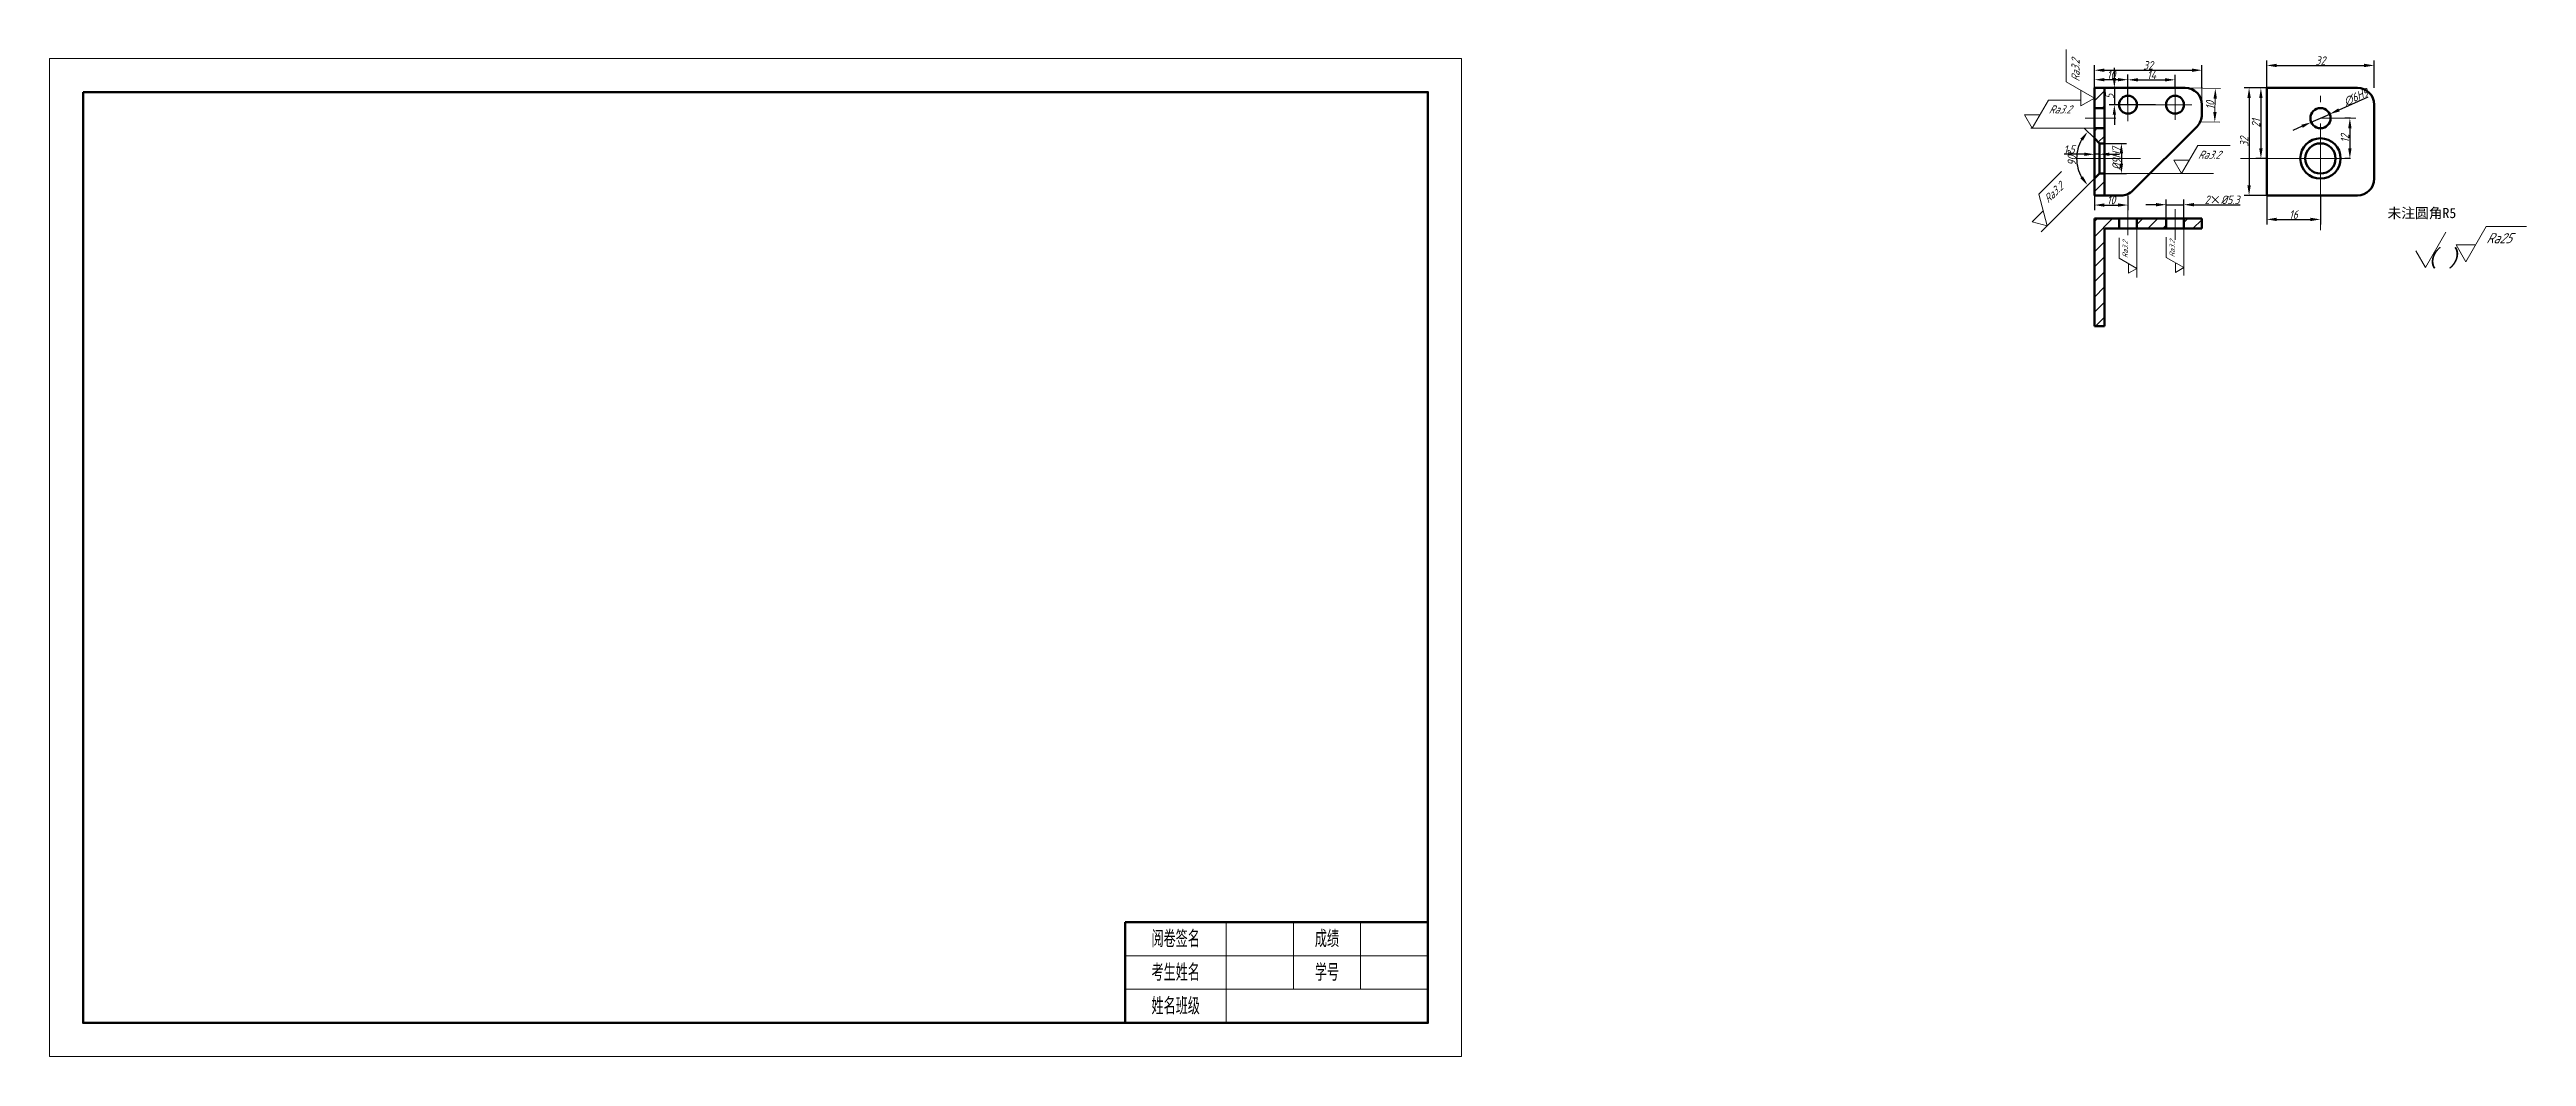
# Model space of a CAD drawing. Header units: millimetres. Extents: x 157 to 894, y 41 to 341.
import ezdxf

# ---------------------------------------------------------------- set-up
doc = ezdxf.new("R2010")
doc.units = ezdxf.units.MM
doc.linetypes.add('CENTER', pattern=[50.8, 31.75, -6.35, 6.35, -6.35])
for name, color, linetype, lineweight in [('中心线', 5, 'CENTER', 20), ('剖面线', 1, 'CENTER', 20), ('尺寸线', 7, 'CENTER', 20), ('粗实线', 7, 'Continuous', 50), ('细实线', 7, 'Continuous', 20)]:
    doc.layers.add(name, color=color, linetype=linetype, lineweight=lineweight)
doc.styles.add('工程字', font='txt.shx', dxfattribs={"bigfont": 'gbcbig.shx'})
doc.styles.add('标注', font='gbeitc.shx', dxfattribs={"oblique": 15, "height": 3})
doc.styles.add('英文数字', font='gbeitc.shx')
doc.dimstyles.new('考试', dxfattribs={"dimtxt": 2.5, "dimasz": 3, "dimexe": 1.5, "dimexo": 0, "dimgap": 0.2, "dimtad": 1, "dimdsep": 46, "dimtxsty": '英文数字', "dimcen": 2.5, "dimadec": 0, "dimazin": 0, "dimtfac": 1, "dimtmove": 0, "dimatfit": 3, "dimfxl": 1, "dimarcsym": 0})

# ---------------------------------------------------------------- blocks, each defined once
blk = doc.blocks.new('*D3')
at = {"layer": 'Defpoints', "color": 0, "transparency": 16777216}
for p in [(797.55, 334.65), (765.55, 329.38), (797.55, 329.38)]:
    blk.add_point(p, dxfattribs=at)
at = {"layer": '尺寸线', "color": 0, "lineweight": -2, "transparency": 16777216}
for p, q in [((765.55, 329.38), (765.55, 336.15)), ((768.55, 334.65), (794.55, 334.65)), ((797.55, 329.38), (797.55, 336.15))]:
    blk.add_line(p, q, dxfattribs=at)
at = {"layer": '尺寸线', "color": 0, "transparency": 16777216}
for points in [[(768.55, 335.15), (768.55, 334.15), (765.55, 334.65)], [(794.55, 335.15), (794.55, 334.15), (797.55, 334.65)]]:
    blk.add_solid(points, dxfattribs=at)
at = {"layer": '尺寸线', "color": 0, "transparency": 16777216, "insert": (781.55, 336.1), "char_height": 2.5, "attachment_point": 5, "style": '英文数字'}
blk.add_mtext('32', dxfattribs=at)
blk = doc.blocks.new('*D4')
at = {"layer": 'Defpoints', "color": 0, "transparency": 16777216}
for p in [(765.55, 331.83), (765.55, 324.38), (775.55, 324.38)]:
    blk.add_point(p, dxfattribs=at)
at = {"layer": '尺寸线', "color": 0, "lineweight": -2, "transparency": 16777216}
for p, q in [((765.55, 324.38), (765.55, 333.33)), ((772.55, 331.83), (768.55, 331.83)), ((775.55, 324.38), (775.55, 333.33))]:
    blk.add_line(p, q, dxfattribs=at)
at = {"layer": '尺寸线', "color": 0, "transparency": 16777216}
for points in [[(768.55, 332.33), (768.55, 331.33), (765.55, 331.83)], [(772.55, 332.33), (772.55, 331.33), (775.55, 331.83)]]:
    blk.add_solid(points, dxfattribs=at)
at = {"layer": '尺寸线', "color": 0, "transparency": 16777216, "insert": (770.55, 333.28), "char_height": 2.5, "attachment_point": 5, "style": '英文数字'}
blk.add_mtext('10', dxfattribs=at)
blk = doc.blocks.new('*D5')
at = {"layer": 'Defpoints', "color": 0, "transparency": 16777216}
for p in [(789.55, 331.79), (775.55, 329.38), (789.55, 329.38)]:
    blk.add_point(p, dxfattribs=at)
at = {"layer": '尺寸线', "color": 0, "lineweight": -2, "transparency": 16777216}
for p, q in [((775.55, 329.38), (775.55, 333.29)), ((778.55, 331.79), (786.55, 331.79)), ((789.55, 329.38), (789.55, 333.29))]:
    blk.add_line(p, q, dxfattribs=at)
at = {"layer": '尺寸线', "color": 0, "transparency": 16777216}
for points in [[(778.55, 332.29), (778.55, 331.29), (775.55, 331.79)], [(786.55, 332.29), (786.55, 331.29), (789.55, 331.79)]]:
    blk.add_solid(points, dxfattribs=at)
at = {"layer": '尺寸线', "color": 0, "transparency": 16777216, "insert": (782.55, 333.24), "char_height": 2.5, "attachment_point": 5, "style": '英文数字'}
blk.add_mtext('14', dxfattribs=at)
blk = doc.blocks.new('*D6')
at = {"layer": 'Defpoints', "color": 0, "transparency": 16777216}
for p in [(771.5, 324.38), (783.75, 329.38), (783.75, 324.38)]:
    blk.add_point(p, dxfattribs=at)
at = {"layer": '尺寸线', "color": 0, "lineweight": -2, "transparency": 16777216}
for p, q in [((771.5, 332.38), (771.5, 335.38)), ((783.75, 329.38), (770, 329.38)), ((783.75, 324.38), (770, 324.38)), ((771.5, 329.38), (771.5, 324.38)), ((771.5, 321.38), (771.5, 318.38))]:
    blk.add_line(p, q, dxfattribs=at)
at = {"layer": '尺寸线', "color": 0, "transparency": 16777216}
for points in [[(771, 332.38), (772, 332.38), (771.5, 329.38)], [(771, 321.38), (772, 321.38), (771.5, 324.38)]]:
    blk.add_solid(points, dxfattribs=at)
at = {"layer": '尺寸线', "color": 0, "transparency": 16777216, "insert": (770.05, 326.88), "char_height": 2.5, "attachment_point": 5, "rotation": 90, "style": '英文数字'}
blk.add_mtext('5', dxfattribs=at)
blk = doc.blocks.new('*D9')
at = {"layer": 'Defpoints', "color": 0, "transparency": 16777216}
for p in [(768.55, 312.88), (768.55, 303.88), (773.59, 303.88)]:
    blk.add_point(p, dxfattribs=at)
at = {"layer": '尺寸线', "color": 0, "lineweight": -2, "transparency": 16777216}
for p, q in [((768.55, 312.88), (775.09, 312.88)), ((773.59, 309.88), (773.59, 306.88)), ((768.55, 303.88), (775.09, 303.88))]:
    blk.add_line(p, q, dxfattribs=at)
at = {"layer": '尺寸线', "color": 0, "transparency": 16777216}
for points in [[(773.09, 309.88), (774.09, 309.88), (773.59, 312.88)], [(773.09, 306.88), (774.09, 306.88), (773.59, 303.88)]]:
    blk.add_solid(points, dxfattribs=at)
at = {"layer": '尺寸线', "color": 0, "transparency": 16777216, "insert": (772.14, 308.38), "char_height": 2.5, "attachment_point": 5, "rotation": 90, "style": '英文数字'}
blk.add_mtext('%%C9H7', dxfattribs=at)
blk = doc.blocks.new('*D10')
at = {"layer": 'Defpoints', "color": 0, "transparency": 16777216}
for p in [(765.55, 309.64), (765.55, 308.38), (767.05, 308.38)]:
    blk.add_point(p, dxfattribs=at)
at = {"layer": '尺寸线', "color": 0, "lineweight": -2, "transparency": 16777216}
for p, q in [((762.55, 309.64), (756.6, 309.64)), ((765.55, 308.38), (765.55, 311.14)), ((767.05, 309.64), (765.55, 309.64)), ((767.05, 308.38), (767.05, 311.14)), ((770.05, 309.64), (773.05, 309.64))]:
    blk.add_line(p, q, dxfattribs=at)
at = {"layer": '尺寸线', "color": 0, "transparency": 16777216}
for points in [[(762.55, 310.14), (762.55, 309.14), (765.55, 309.64)], [(770.05, 310.14), (770.05, 309.14), (767.05, 309.64)]]:
    blk.add_solid(points, dxfattribs=at)
at = {"layer": '尺寸线', "color": 0, "transparency": 16777216, "insert": (758.08, 311.09), "char_height": 2.5, "attachment_point": 5, "style": '英文数字'}
blk.add_mtext('1.5', dxfattribs=at)
blk = doc.blocks.new('*D11')
at = {"layer": 'Defpoints', "color": 0, "transparency": 16777216}
for p in [(760.66, 311.3), (765.55, 314.38), (767.05, 312.88), (765.55, 302.38), (767.05, 303.88)]:
    blk.add_point(p, dxfattribs=at)
at = {"layer": '尺寸线', "color": 0, "lineweight": -2, "transparency": 16777216}
for p, q in [((765.55, 314.38), (762.52, 317.41)), ((765.55, 302.38), (762.52, 299.35))]:
    blk.add_line(p, q, dxfattribs=at)
blk.add_arc((771.55, 308.38), 11.27, 150.29564, 209.70436, dxfattribs=at)
at = {"layer": '尺寸线', "color": 0, "transparency": 16777216}
for points in [[(761.36, 314.27), (762.16, 313.67), (763.58, 316.35)], [(762.16, 303.1), (761.36, 302.5), (763.58, 300.41)]]:
    blk.add_solid(points, dxfattribs=at)
at = {"layer": '尺寸线', "color": 0, "transparency": 16777216, "insert": (758.83, 308.38), "char_height": 2.5, "attachment_point": 5, "rotation": 90, "style": '英文数字'}
blk.add_mtext('90°', dxfattribs=at)
blk = doc.blocks.new('粗糙度标准版')
at = {"layer": '细实线'}
for p, q in [((0, 0), (6.06, 10.5)), ((6.06, 10.5), (18.06, 10.5)), ((-2.89, 5), (0, 0)), ((-2.89, 5), (2.89, 5))]:
    blk.add_line(p, q, dxfattribs=at)
at = {"layer": '细实线', "style": '标注', "oblique": 15}
blk.add_attdef('RA', (6.06, 5.5), '', height=3, dxfattribs=at)
blk = doc.blocks.new('*D13')
at = {"layer": 'Defpoints', "color": 0, "transparency": 16777216}
for p in [(765.55, 297.38), (775.55, 297.38), (775.55, 294.52)]:
    blk.add_point(p, dxfattribs=at)
at = {"layer": '尺寸线', "color": 0, "lineweight": -2, "transparency": 16777216}
for p, q in [((765.55, 297.38), (765.55, 293.02)), ((775.55, 297.38), (775.55, 293.02)), ((768.55, 294.52), (772.55, 294.52))]:
    blk.add_line(p, q, dxfattribs=at)
at = {"layer": '尺寸线', "color": 0, "transparency": 16777216}
for points in [[(768.55, 295.02), (768.55, 294.02), (765.55, 294.52)], [(772.55, 295.02), (772.55, 294.02), (775.55, 294.52)]]:
    blk.add_solid(points, dxfattribs=at)
at = {"layer": '尺寸线', "color": 0, "transparency": 16777216, "insert": (770.55, 295.97), "char_height": 2.5, "attachment_point": 5, "style": '英文数字'}
blk.add_mtext('10', dxfattribs=at)
blk = doc.blocks.new('*D14')
at = {"layer": 'Defpoints', "color": 0, "transparency": 16777216}
for p in [(786.9, 290.51), (792.2, 294.63), (792.2, 290.51)]:
    blk.add_point(p, dxfattribs=at)
at = {"layer": '尺寸线', "color": 0, "lineweight": -2, "transparency": 16777216}
for p, q in [((786.9, 290.51), (786.9, 296.13)), ((792.2, 290.51), (792.2, 296.13)), ((783.9, 294.63), (780.9, 294.63)), ((786.9, 294.63), (792.2, 294.63)), ((795.2, 294.63), (808.9, 294.63))]:
    blk.add_line(p, q, dxfattribs=at)
at = {"layer": '尺寸线', "color": 0, "transparency": 16777216}
for points in [[(783.9, 295.13), (783.9, 294.13), (786.9, 294.63)], [(795.2, 295.13), (795.2, 294.13), (792.2, 294.63)]]:
    blk.add_solid(points, dxfattribs=at)
at = {"layer": '尺寸线', "color": 0, "transparency": 16777216, "insert": (803.55, 296.08), "char_height": 2.5, "attachment_point": 5, "style": '英文数字'}
blk.add_mtext('2{\\fSimSun|b0|i0|c134|p2;×}%%C5.3', dxfattribs=at)
blk = doc.blocks.new('*D15')
at = {"layer": 'Defpoints', "color": 0, "transparency": 16777216}
for p in [(848.81, 336.07), (816.81, 329.38), (848.81, 329.38)]:
    blk.add_point(p, dxfattribs=at)
at = {"layer": '尺寸线', "color": 0, "lineweight": -2, "transparency": 16777216}
for p, q in [((816.81, 329.38), (816.81, 337.57)), ((819.81, 336.07), (845.81, 336.07)), ((848.81, 329.38), (848.81, 337.57))]:
    blk.add_line(p, q, dxfattribs=at)
at = {"layer": '尺寸线', "color": 0, "transparency": 16777216}
for points in [[(819.81, 336.57), (819.81, 335.57), (816.81, 336.07)], [(845.81, 336.57), (845.81, 335.57), (848.81, 336.07)]]:
    blk.add_solid(points, dxfattribs=at)
at = {"layer": '尺寸线', "color": 0, "transparency": 16777216, "insert": (832.81, 337.52), "char_height": 2.5, "attachment_point": 5, "style": '英文数字'}
blk.add_mtext('32', dxfattribs=at)
blk = doc.blocks.new('*D16')
at = {"layer": 'Defpoints', "color": 0, "transparency": 16777216}
for p in [(816.81, 329.38), (815.09, 308.38), (816.81, 308.38)]:
    blk.add_point(p, dxfattribs=at)
at = {"layer": '尺寸线', "color": 0, "lineweight": -2, "transparency": 16777216}
for p, q in [((816.81, 329.38), (813.59, 329.38)), ((815.09, 326.38), (815.09, 311.38)), ((816.81, 308.38), (813.59, 308.38))]:
    blk.add_line(p, q, dxfattribs=at)
at = {"layer": '尺寸线', "color": 0, "transparency": 16777216}
for points in [[(814.59, 326.38), (815.59, 326.38), (815.09, 329.38)], [(814.59, 311.38), (815.59, 311.38), (815.09, 308.38)]]:
    blk.add_solid(points, dxfattribs=at)
at = {"layer": '尺寸线', "color": 0, "transparency": 16777216, "insert": (813.64, 318.88), "char_height": 2.5, "attachment_point": 5, "rotation": 90, "style": '英文数字'}
blk.add_mtext('21', dxfattribs=at)
blk = doc.blocks.new('*D17')
at = {"layer": 'Defpoints', "color": 0, "transparency": 16777216}
for p in [(816.81, 329.38), (811.58, 297.38), (816.81, 297.38)]:
    blk.add_point(p, dxfattribs=at)
at = {"layer": '尺寸线', "color": 0, "lineweight": -2, "transparency": 16777216}
for p, q in [((816.81, 329.38), (810.08, 329.38)), ((811.58, 326.38), (811.58, 300.38)), ((816.81, 297.38), (810.08, 297.38))]:
    blk.add_line(p, q, dxfattribs=at)
at = {"layer": '尺寸线', "color": 0, "transparency": 16777216}
for points in [[(811.08, 326.38), (812.08, 326.38), (811.58, 329.38)], [(811.08, 300.38), (812.08, 300.38), (811.58, 297.38)]]:
    blk.add_solid(points, dxfattribs=at)
at = {"layer": '尺寸线', "color": 0, "transparency": 16777216, "insert": (810.13, 313.38), "char_height": 2.5, "attachment_point": 5, "rotation": 90, "style": '英文数字'}
blk.add_mtext('32', dxfattribs=at)
blk = doc.blocks.new('*D18')
at = {"layer": 'Defpoints', "color": 0, "transparency": 16777216}
for p in [(816.81, 297.38), (832.81, 297.38), (832.81, 290.25)]:
    blk.add_point(p, dxfattribs=at)
at = {"layer": '尺寸线', "color": 0, "lineweight": -2, "transparency": 16777216}
for p, q in [((816.81, 297.38), (816.81, 288.75)), ((832.81, 297.38), (832.81, 288.75)), ((819.81, 290.25), (829.81, 290.25))]:
    blk.add_line(p, q, dxfattribs=at)
at = {"layer": '尺寸线', "color": 0, "transparency": 16777216}
for points in [[(819.81, 290.75), (819.81, 289.75), (816.81, 290.25)], [(829.81, 290.75), (829.81, 289.75), (832.81, 290.25)]]:
    blk.add_solid(points, dxfattribs=at)
at = {"layer": '尺寸线', "color": 0, "transparency": 16777216, "insert": (824.81, 291.7), "char_height": 2.5, "attachment_point": 5, "style": '英文数字'}
blk.add_mtext('16', dxfattribs=at)
blk = doc.blocks.new('*D19')
at = {"layer": 'Defpoints', "color": 0, "transparency": 16777216}
for p in [(841.7, 320.38), (841.55, 308.38), (841.7, 308.38)]:
    blk.add_point(p, dxfattribs=at)
at = {"layer": '尺寸线', "color": 0, "lineweight": -2, "transparency": 16777216}
for p, q in [((841.7, 320.38), (840.05, 320.38)), ((841.55, 317.38), (841.55, 311.38)), ((841.7, 308.38), (840.05, 308.38))]:
    blk.add_line(p, q, dxfattribs=at)
at = {"layer": '尺寸线', "color": 0, "transparency": 16777216}
for points in [[(841.05, 317.38), (842.05, 317.38), (841.55, 320.38)], [(841.05, 311.38), (842.05, 311.38), (841.55, 308.38)]]:
    blk.add_solid(points, dxfattribs=at)
at = {"layer": '尺寸线', "color": 0, "transparency": 16777216, "insert": (840.1, 314.38), "char_height": 2.5, "attachment_point": 5, "rotation": 90, "style": '英文数字'}
blk.add_mtext('12', dxfattribs=at)
blk = doc.blocks.new('*D20')
at = {"layer": 'Defpoints', "color": 0, "transparency": 16777216}
for p in [(830.07, 319.17), (835.55, 321.6)]:
    blk.add_point(p, dxfattribs=at)
at = {"layer": '尺寸线', "color": 0, "lineweight": -2, "transparency": 16777216}
for p, q in [((846.93, 326.64), (838.3, 322.81)), ((827.32, 317.95), (824.58, 316.74)), ((830.07, 319.17), (835.55, 321.6))]:
    blk.add_line(p, q, dxfattribs=at)
at = {"layer": '尺寸线', "color": 0, "transparency": 16777216}
for points in [[(827.12, 318.41), (827.53, 317.5), (830.07, 319.17)], [(838.09, 323.27), (838.5, 322.36), (835.55, 321.6)]]:
    blk.add_solid(points, dxfattribs=at)
at = {"layer": '尺寸线', "color": 0, "transparency": 16777216, "insert": (843.4, 326.66), "char_height": 2.5, "attachment_point": 5, "rotation": 23.88791, "style": '英文数字'}
blk.add_mtext('∅6H9', dxfattribs=at)
blk = doc.blocks.new('对勾')
at = {"layer": '细实线'}
for p, q in [((0, 0), (6.06, 10.5)), ((-2.89, 5), (0, 0))]:
    blk.add_line(p, q, dxfattribs=at)

msp = doc.modelspace()

# ---------------------------------------------------------------- hatches: boundary and pattern name
at = {"layer": '剖面线'}
h = msp.add_hatch(dxfattribs=at)
h.set_pattern_fill('ANSI31', color=256)
h.paths.add_polyline_path([(768.552, 329.384), (765.552, 329.384), (765.552, 323.384), (768.552, 323.384)])
h.paths.add_polyline_path([(768.552, 317.384), (765.552, 317.384), (765.552, 314.384), (767.052, 312.884), (768.552, 312.884)])
h.paths.add_polyline_path([(768.552, 303.884), (767.052, 303.884), (765.552, 302.384), (765.552, 297.384), (768.552, 297.384)])
h = msp.add_hatch(dxfattribs=at)
h.set_pattern_fill('ANSI31', color=256)
h.paths.add_polyline_path([(768.552, 287.507), (772.902, 287.507), (772.902, 290.507), (765.552, 290.507), (765.552, 258.507), (768.552, 258.507)])
h.paths.add_polyline_path([(786.902, 290.507), (778.202, 290.507), (778.202, 287.507), (786.902, 287.507)])
h.paths.add_polyline_path([(797.552, 290.507), (792.202, 290.507), (792.202, 287.507), (797.552, 287.507)])

# ---------------------------------------------------------------- linework, layer by layer
at = {"layer": '中心线'}
for p, q in [((771.5, 324.384), (794.539, 324.384)), ((775.552, 319.502), (775.552, 330.788)), ((789.552, 319.912), (789.552, 331.061)), ((832.809, 287.09), (832.809, 327)), ((771.975, 320.384), (762.789, 320.384)), ((832.809, 320.384), (843.286, 320.384)), ((760.281, 308.384), (779.29, 308.384)), ((808.996, 308.384), (842.563, 308.384)), ((775.552, 293.49), (775.552, 285.599)), ((789.552, 293.275), (789.552, 284.165))]:
    msp.add_line(p, q, dxfattribs=at)
at = {"layer": '尺寸线'}
for p, q in [((792.552, 329.384), (803.05, 329.189)), ((797.552, 324.384), (797.552, 329.375)), ((801.495, 326.218), (801.421, 322.22)), ((765.552, 317.384), (746.701, 317.384)), ((797.064, 319.3), (802.865, 319.193)), ((775.087, 303.884), (800.95, 303.884)), ((762.521, 299.354), (749.715, 286.548)), ((778.202, 287.507), (778.202, 272.989)), ((792.202, 287.507), (792.202, 273.548))]:
    msp.add_line(p, q, dxfattribs=at)
for points in [[(800.995, 326.227), (801.995, 326.208), (801.55, 329.217)], [(800.921, 322.229), (801.92, 322.211), (801.365, 319.221)]]:
    msp.add_solid(points, dxfattribs=at)
at = {"layer": '粗实线'}
for p, q in [((765.552, 329.384), (792.552, 329.384)), ((765.552, 329.384), (765.552, 297.384)), ((768.552, 297.384), (768.552, 329.384)), ((797.552, 324.384), (797.552, 321.455)), ((816.809, 329.384), (816.809, 297.384)), ((816.809, 329.384), (843.809, 329.384)), ((848.809, 302.384), (848.809, 324.384)), ((768.552, 323.384), (765.552, 323.384)), ((768.552, 317.384), (765.552, 317.384)), ((796.087, 317.92), (777.016, 298.849)), ((767.052, 312.884), (765.552, 314.384)), ((768.552, 312.884), (767.052, 312.884)), ((767.052, 312.884), (767.052, 303.884)), ((767.052, 303.884), (765.552, 302.384)), ((767.052, 303.884), (768.552, 303.884)), ((765.552, 297.384), (773.481, 297.384)), ((816.809, 297.384), (843.809, 297.384)), ((765.552, 290.507), (797.552, 290.507)), ((765.552, 290.507), (765.552, 258.507)), ((768.552, 258.507), (768.552, 287.507)), ((768.552, 287.507), (797.552, 287.507)), ((772.902, 290.507), (772.902, 287.507)), ((778.202, 290.507), (778.202, 287.507)), ((786.902, 290.507), (786.902, 287.507)), ((792.202, 290.507), (792.202, 287.507)), ((797.552, 290.507), (797.552, 287.507)), ((765.552, 258.507), (768.552, 258.507)), ((567.283, 81.121), (477.283, 81.121)), ((477.283, 81.121), (477.283, 51.121))]:
    msp.add_line(p, q, dxfattribs=at)
msp.add_lwpolyline([(167.283, 328.121), (567.283, 328.121), (567.283, 51.121), (167.283, 51.121)], close=True, dxfattribs=at)
for centre, radius in [((775.552, 324.384), 2.65), ((789.552, 324.384), 2.65), ((832.809, 320.384), 3), ((832.809, 308.384), 6), ((832.809, 308.384), 4.5)]:
    msp.add_circle(centre, radius, dxfattribs=at)
for centre, start, end in [((792.552, 324.384), 0, 90), ((843.809, 324.384), 0, 90), ((792.552, 321.455), 315, 0), ((843.809, 302.384), 270, 0), ((773.481, 302.384), 270, 315)]:
    msp.add_arc(centre, 5, start, end, dxfattribs=at)
at = {"layer": '细实线'}
for p, q in [((507.283, 81.121), (507.283, 51.121)), ((527.283, 81.121), (527.283, 61.121)), ((547.283, 81.121), (547.283, 61.121)), ((477.283, 71.121), (567.283, 71.121)), ((477.283, 61.121), (567.283, 61.121))]:
    msp.add_line(p, q, dxfattribs=at)
msp.add_lwpolyline([(157.283, 338.121), (577.283, 338.121), (577.283, 41.121), (157.283, 41.121)], close=True, dxfattribs=at)

# ---------------------------------------------------------------- block references
at = {"layer": '尺寸线'}
for p, xscale, yscale, zscale, rotation in [((765.552, 326.363), 0.8, 0.8, 0.8, 90), ((751.534, 288.366), 0.8000000000000002, 0.8000000000000002, 0.8000000000000002, 45), ((778.202, 275.687), 0.5, 0.5, 0.5, 90), ((792.202, 275.888), 0.5, 0.5, 0.5, 90)]:
    msp.add_blockref('粗糙度标准版', p, dxfattribs=dict(at, xscale=xscale, yscale=yscale, zscale=zscale, rotation=rotation)).add_auto_attribs({'RA': 'Ra3.2'})
at = {"layer": '尺寸线', "xscale": 0.8, "yscale": 0.8, "zscale": 0.8}
for p in [(747.083, 317.384), (791.468, 303.884)]:
    msp.add_blockref('粗糙度标准版', p, dxfattribs=at).add_auto_attribs({'RA': 'Ra3.2'})
at = {"layer": '尺寸线'}
msp.add_blockref('粗糙度标准版', (876.026, 277.666), dxfattribs=at).add_auto_attribs({'RA': 'Ra25'})
msp.add_blockref('对勾', (864.05, 275.931), dxfattribs=at)

# ---------------------------------------------------------------- texts
at = {"layer": '尺寸线', "insert": (800.008, 324.246), "char_height": 2.5, "attachment_point": 5, "rotation": 88.936232, "style": '英文数字'}
msp.add_mtext('10', dxfattribs=at)
at = {"layer": '尺寸线', "insert": (852.755, 293.64), "char_height": 3, "attachment_point": 1}
msp.add_mtext_dynamic_manual_height_columns('{\\fSimSun|b0|i0|c134|p2;未注圆角}R5', width=41.6594, gutter_width=12.5, heights=[0], dxfattribs=at)
at = {"layer": '尺寸线', "insert": (860.626, 281.244), "char_height": 5, "attachment_point": 1, "style": '标注'}
msp.add_mtext_dynamic_manual_height_columns('{\\fSimSun|b0|i0|c134|p2;（ ）}', width=16.1425, gutter_width=12.5, heights=[0], dxfattribs=at)
at = {"layer": '细实线', "char_height": 5, "attachment_point": 5, "style": '工程字'}
for s, width, insert in [('阅卷签名', 30, (492.283, 76.121)), ('成绩', 20, (537.283, 76.121)), ('考生姓名', 30, (492.283, 66.121)), ('学号', 20, (537.283, 66.121)), ('姓名班级', 30, (492.283, 56.121))]:
    msp.add_mtext_dynamic_manual_height_columns(s, width=width, gutter_width=12.5, heights=[0], dxfattribs=dict(at, insert=insert))

# ---------------------------------------------------------------- dimensions: what is measured, and where the dimension line sits
at = {"layer": '尺寸线'}
for base, p1, p2, picture, middle in [((848.809, 336.073), (816.809, 329.384), (848.809, 329.384), '*D15', (832.809, 337.523)), ((797.552, 334.649), (765.552, 329.384), (797.552, 329.384), '*D3', (781.552, 336.099)), ((765.552, 331.834), (775.552, 324.384), (765.552, 324.384), '*D4', (770.552, 333.284)), ((789.552, 331.789), (775.552, 329.384), (789.552, 329.384), '*D5', (782.552, 333.239)), ((765.552, 309.637), (767.052, 308.384), (765.552, 308.384), '*D10', (758.076, 311.087)), ((775.552, 294.524), (765.552, 297.384), (775.552, 297.384), '*D13', (770.552, 295.974))]:
    dim = msp.add_linear_dim(base=base, p1=p1, p2=p2, dimstyle='考试', dxfattribs=at)
    dim.commit()
    dim.dimension.update_dxf_attribs({"geometry": picture, "text_midpoint": middle})
for base, p1, p2, picture, middle in [((771.5, 324.384), (783.748, 329.384), (783.748, 324.384), '*D6', (770.05, 326.884)), ((811.578, 297.384), (816.809, 329.384), (816.809, 297.384), '*D17', (810.128, 313.384)), ((815.087, 308.384), (816.809, 329.384), (816.809, 308.384), '*D16', (813.637, 318.884)), ((841.554, 308.384), (841.703, 320.384), (841.703, 308.384), '*D19', (840.104, 314.384))]:
    dim = msp.add_linear_dim(base=base, p1=p1, p2=p2, angle=90, dimstyle='考试', dxfattribs=at)
    dim.commit()
    dim.dimension.update_dxf_attribs({"geometry": picture, "text_midpoint": middle})
dim = msp.add_diameter_dim_2p(p1=(830.066, 319.169), p2=(835.552, 321.599), text='<>H9', dimstyle='考试', dxfattribs=at)
dim.commit()
dim.dimension.update_dxf_attribs({"geometry": '*D20', "text_midpoint": (843.396, 326.659)})
dim = msp.add_angular_dim_2l(base=(760.665, 311.301), line1=((767.052, 303.884), (765.552, 302.384)), line2=((767.052, 312.884), (765.552, 314.384)), dimstyle='考试', dxfattribs=at)
dim.commit()
dim.dimension.update_dxf_attribs({"geometry": '*D11', "text_midpoint": (758.831, 308.384)})
dim = msp.add_linear_dim(base=(773.587, 303.884), p1=(768.552, 312.884), p2=(768.552, 303.884), angle=90, text='%%C<>H7', dimstyle='考试', dxfattribs=at)
dim.commit()
dim.dimension.update_dxf_attribs({"geometry": '*D9', "text_midpoint": (772.137, 308.384)})
dim = msp.add_linear_dim(base=(792.202, 294.634), p1=(786.902, 290.507), p2=(792.202, 290.507), text='2{\\fSimSun|b0|i0|c134|p2;×}%%C<>', dimstyle='考试', dxfattribs=at)
dim.commit()
dim.dimension.update_dxf_attribs({"geometry": '*D14', "text_midpoint": (803.549, 296.084)})
dim = msp.add_aligned_dim(p1=(816.809, 297.384), p2=(832.809, 297.384), distance=-7.135, dimstyle='考试', dxfattribs=at)
dim.commit()
dim.dimension.update_dxf_attribs({"geometry": '*D18', "text_midpoint": (824.809, 291.699)})

doc.saveas('drawing.dxf')
